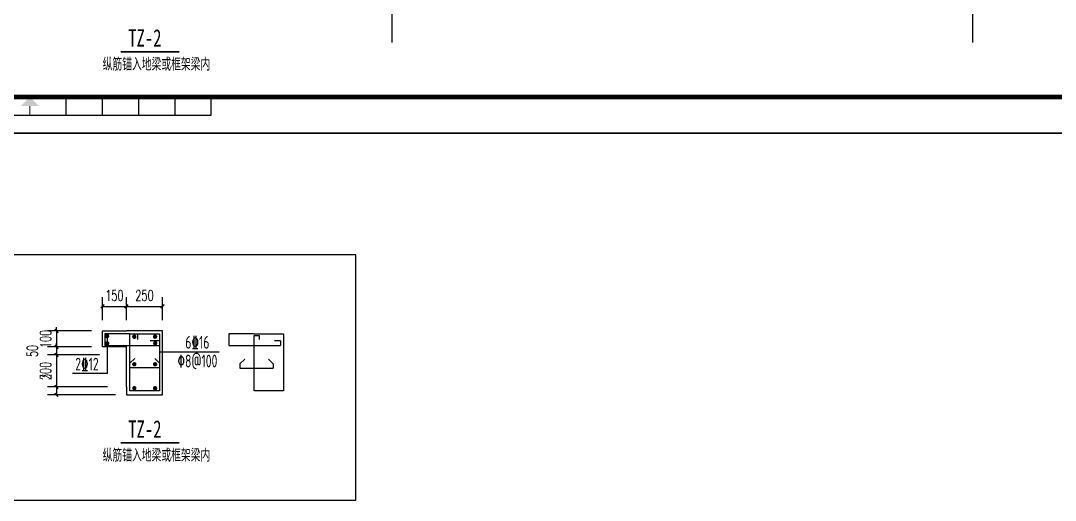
# Model space of a CAD drawing. Extents: x 239268 to 489116, y -316056 to -246175.
# Drawn here: x 328720 to 342978, y -316056 to -309451 of the extents above; entities that cross this region are included whole.
import ezdxf
from ezdxf.enums import TextEntityAlignment as Align

# ---------------------------------------------------------------- set-up
doc = ezdxf.new("R2010")
doc.units = 0
doc.header["$LTSCALE"] = 1000
doc.header["$MEASUREMENT"] = 0
doc.linetypes.add('DOTE', pattern=[2.42, 2, -0.2, 0.02, -0.2])
doc.layers.get('0').update_dxf_attribs({"linetype": 'CONTINUOUS'})
doc.layers.get('Defpoints').update_dxf_attribs({"color": 6, "linetype": 'CONTINUOUS'})
for name, color, linetype in [('3-ban', 84, 'CONTINUOUS'), ('3-liang-s', 120, 'CONTINUOUS'), ('A-STRUC', 4, 'CONTINUOUS'), ('DOTE', 26, 'DOTE'), ('R', 1, 'CONTINUOUS'), ('TL-DIM', 50, 'CONTINUOUS'), ('图框', 85, 'CONTINUOUS')]:
    doc.layers.add(name, color=color, linetype=linetype)
doc.styles.add('DIM_FONT', font='SIMPLEX.shx', dxfattribs={"width": 0.65})
doc.styles.add('TSSD_Rein', font='Tssdeng.shx', dxfattribs={"width": 0.7, "bigfont": 'hztxt.shx'})
doc.styles.add('XY', font='SimSun.ttf', dxfattribs={"height": 600})
doc.dimstyles.new('DIMN50', dxfattribs={"dimscale": 0.5, "dimtxt": 300, "dimasz": 100, "dimexe": 250, "dimexo": 300, "dimgap": 150, "dimtad": 1, "dimdec": 0, "dimzin": 0, "dimdsep": 46, "dimtxsty": 'DIM_FONT', "dimblk": 'ARCHTICK', "dimcen": 0.09, "dimclrt": 7, "dimazin": 2, "dimtfac": 1, "dimtdec": 0, "dimtix": 1, "dimtmove": 2, "dimatfit": 3, "dimfxl": 0, "dimtolj": 1, "dimtzin": 0, "dimarcsym": 0})

# ---------------------------------------------------------------- blocks, each defined once
blk = doc.blocks.new('TJAD_TK_A1')
at = {"layer": '图框'}
for p, q in [((930.88, 361.45), (930.88, 366.45)), ((940.88, 361.45), (940.88, 366.45)), ((950.88, 361.45), (950.88, 366.45)), ((960.88, 361.45), (960.88, 366.45)), ((970.88, 361.45), (970.88, 366.45)), ((870.88, 361.45), (970.88, 361.45)), ((500.38, 356.45), (1341.38, 356.45))]:
    blk.add_line(p, q, dxfattribs=at)
at = {"layer": '图框', "const_width": 1.2}
blk.add_lwpolyline([(1331.38, 940.45), (525.38, 940.45), (525.38, 366.45), (1331.38, 366.45)], close=True, dxfattribs=at)
at = {"layer": '图框', "const_width": 0.3}
blk.add_lwpolyline([(920.88, 363.95), (920.88, 361.45)], dxfattribs=at)
at = {"layer": '图框'}
blk.add_solid([(918.38, 363.95), (923.38, 363.95), (920.88, 366.45)], dxfattribs=at)
blk = doc.blocks.new('_ArchTick')
at = {"color": 0, "linetype": 'ByBlock', "const_width": 0.4}
blk.add_lwpolyline([(-0.5, -0.5), (0.5, 0.5)], dxfattribs=at)
blk = doc.blocks.new('*D836')
at = {"layer": '3-ban', "color": 0, "lineweight": -2}
for p, q in [((330176, -313574), (330176, -313260)), ((330176, -313385), (330676, -313385)), ((330676, -313574), (330676, -313260))]:
    blk.add_line(p, q, dxfattribs=at)
at = {"layer": '3-liang-s', "color": 0, "lineweight": -2}
for p, q in [((443583, -298441), (443583, -298391)), ((443729, -298441), (443458, -298441)), ((443729, -298491), (443458, -298491)), ((443583, -298491), (443583, -298441)), ((443583, -298491), (443583, -298541))]:
    blk.add_line(p, q, dxfattribs=at)
at = {"layer": 'Defpoints', "color": 0}
for p in [(443583, -298441), (443879, -298441), (443879, -298491), (330676, -313385), (330176, -313724), (330676, -313724)]:
    blk.add_point(p, dxfattribs=at)
at = {"layer": '3-ban', "color": 0, "lineweight": -2, "xscale": 50, "yscale": 50, "zscale": 50, "rotation": 180}
blk.add_blockref('_ArchTick', (330176, -313385), dxfattribs=at)
at = {"layer": '3-ban', "color": 0, "lineweight": -2, "xscale": 50, "yscale": 50, "zscale": 50}
blk.add_blockref('_ArchTick', (330676, -313385), dxfattribs=at)
at = {"layer": '3-liang-s', "color": 0, "lineweight": -2, "xscale": 50, "yscale": 50, "zscale": 50}
for p, rotation in [((443583, -298441), 270), ((443583, -298491), 90)]:
    blk.add_blockref('_ArchTick', p, dxfattribs=dict(at, rotation=rotation))
at = {"layer": '3-ban', "color": 7, "insert": (330426, -313235), "char_height": 150, "attachment_point": 5, "style": 'DIM_FONT'}
blk.add_mtext('\\A1;250', dxfattribs=at)
at = {"layer": '3-liang-s', "color": 7, "insert": (443433, -298466), "char_height": 150, "attachment_point": 5, "rotation": 90, "style": 'DIM_FONT'}
blk.add_mtext('\\A1;50', dxfattribs=at)
blk = doc.blocks.new('*D838')
at = {"layer": '3-ban', "color": 0, "lineweight": -2}
for p, q in [((329696, -313944), (329088, -313944)), ((329213, -313944), (329213, -313894)), ((329213, -313944), (329213, -314054)), ((329806, -314054), (329088, -314054)), ((329213, -314054), (329213, -314104))]:
    blk.add_line(p, q, dxfattribs=at)
at = {"layer": '3-liang-s', "color": 0, "lineweight": -2}
for p, q in [((443729, -300691), (443458, -300691)), ((443583, -300691), (443583, -300641)), ((443583, -300741), (443583, -300691)), ((443729, -300741), (443458, -300741)), ((443583, -300741), (443583, -300791))]:
    blk.add_line(p, q, dxfattribs=at)
at = {"layer": 'Defpoints', "color": 0}
for p in [(443583, -300691), (443879, -300691), (443879, -300741), (329846, -313944), (329213, -314054), (329956, -314054)]:
    blk.add_point(p, dxfattribs=at)
at = {"layer": '3-ban', "color": 0, "lineweight": -2, "xscale": 50, "yscale": 50, "zscale": 50}
for p, rotation in [((329213, -313944), 270), ((329213, -314054), 90)]:
    blk.add_blockref('_ArchTick', p, dxfattribs=dict(at, rotation=rotation))
at = {"layer": '3-liang-s', "color": 0, "lineweight": -2, "xscale": 50, "yscale": 50, "zscale": 50}
for p, rotation in [((443583, -300691), 270), ((443583, -300741), 90)]:
    blk.add_blockref('_ArchTick', p, dxfattribs=dict(at, rotation=rotation))
at = {"layer": '3-ban', "color": 7, "insert": (328880, -313999), "char_height": 150, "attachment_point": 5, "rotation": 90, "style": 'DIM_FONT'}
blk.add_mtext('\\A1;50', dxfattribs=at)
at = {"layer": '3-liang-s', "color": 7, "insert": (443433, -300716), "char_height": 150, "attachment_point": 5, "rotation": 90, "style": 'DIM_FONT'}
blk.add_mtext('\\A1;50', dxfattribs=at)
blk = doc.blocks.new('*D839')
at = {"layer": '3-ban', "color": 0, "lineweight": -2}
for p, q in [((329806, -314054), (329088, -314054)), ((329213, -314054), (329213, -314494)), ((329916, -314494), (329088, -314494))]:
    blk.add_line(p, q, dxfattribs=at)
at = {"layer": '3-liang-s', "color": 0, "lineweight": -2}
for p, q in [((443729, -301891), (443458, -301891)), ((443729, -301941), (443458, -301941)), ((443583, -301891), (443583, -301841)), ((443583, -301941), (443583, -301891)), ((443583, -301941), (443583, -301991))]:
    blk.add_line(p, q, dxfattribs=at)
at = {"layer": 'Defpoints', "color": 0}
for p in [(443583, -301891), (443879, -301891), (443879, -301941), (329956, -314054), (329213, -314494), (330066, -314494)]:
    blk.add_point(p, dxfattribs=at)
at = {"layer": '3-ban', "color": 0, "lineweight": -2, "xscale": 50, "yscale": 50, "zscale": 50}
for p, rotation in [((329213, -314054), 90), ((329213, -314494), 270)]:
    blk.add_blockref('_ArchTick', p, dxfattribs=dict(at, rotation=rotation))
at = {"layer": '3-liang-s', "color": 0, "lineweight": -2, "xscale": 50, "yscale": 50, "zscale": 50}
for p, rotation in [((443583, -301891), 270), ((443583, -301941), 90)]:
    blk.add_blockref('_ArchTick', p, dxfattribs=dict(at, rotation=rotation))
at = {"layer": '3-ban', "color": 7, "insert": (329063, -314274), "char_height": 150, "attachment_point": 5, "rotation": 90, "style": 'DIM_FONT'}
blk.add_mtext('\\A1;200', dxfattribs=at)
at = {"layer": '3-liang-s', "color": 7, "insert": (443433, -301916), "char_height": 150, "attachment_point": 5, "rotation": 90, "style": 'DIM_FONT'}
blk.add_mtext('\\A1;50', dxfattribs=at)
blk = doc.blocks.new('*D841')
at = {"layer": '3-ban', "color": 0, "lineweight": -2}
for p, q in [((329696, -313944), (329088, -313944)), ((329213, -313944), (329213, -314604)), ((330026, -314604), (329088, -314604))]:
    blk.add_line(p, q, dxfattribs=at)
at = {"layer": '3-liang-s', "color": 0, "lineweight": -2}
for p, q in [((443729, -296191), (443458, -296191)), ((443729, -296241), (443458, -296241)), ((443583, -296191), (443583, -296141)), ((443583, -296241), (443583, -296191)), ((443583, -296241), (443583, -296291))]:
    blk.add_line(p, q, dxfattribs=at)
at = {"layer": 'Defpoints', "color": 0}
for p in [(443583, -296191), (443879, -296191), (443879, -296241), (329846, -313944), (329213, -314604), (330176, -314604)]:
    blk.add_point(p, dxfattribs=at)
at = {"layer": '3-ban', "color": 0, "lineweight": -2, "xscale": 50, "yscale": 50, "zscale": 50}
for p, rotation in [((329213, -313944), 90), ((329213, -314604), 270)]:
    blk.add_blockref('_ArchTick', p, dxfattribs=dict(at, rotation=rotation))
at = {"layer": '3-liang-s', "color": 0, "lineweight": -2, "xscale": 50, "yscale": 50, "zscale": 50}
for p, rotation in [((443583, -296191), 270), ((443583, -296241), 90)]:
    blk.add_blockref('_ArchTick', p, dxfattribs=dict(at, rotation=rotation))
at = {"layer": '3-ban', "color": 7, "insert": (329063, -314274), "char_height": 150, "attachment_point": 5, "rotation": 90, "style": 'DIM_FONT'}
blk.add_mtext('\\A1;300', dxfattribs=at)
at = {"layer": '3-liang-s', "color": 7, "insert": (443433, -296216), "char_height": 150, "attachment_point": 5, "rotation": 90, "style": 'DIM_FONT'}
blk.add_mtext('\\A1;50', dxfattribs=at)
blk = doc.blocks.new('*D833')
at = {"layer": '3-ban', "color": 0, "lineweight": -2}
for p, q in [((329846, -313574), (329846, -313260)), ((329846, -313385), (330176, -313385)), ((330176, -313574), (330176, -313260))]:
    blk.add_line(p, q, dxfattribs=at)
at = {"layer": 'Defpoints', "color": 0}
for p in [(330176, -313385), (329846, -313724), (330176, -313724)]:
    blk.add_point(p, dxfattribs=at)
at = {"layer": '3-ban', "color": 0, "lineweight": -2, "xscale": 50, "yscale": 50, "zscale": 50, "rotation": 180}
blk.add_blockref('_ArchTick', (329846, -313385), dxfattribs=at)
at = {"layer": '3-ban', "color": 0, "lineweight": -2, "xscale": 50, "yscale": 50, "zscale": 50}
blk.add_blockref('_ArchTick', (330176, -313385), dxfattribs=at)
at = {"layer": '3-ban', "color": 7, "insert": (330012, -313235), "char_height": 150, "attachment_point": 5, "style": 'DIM_FONT'}
blk.add_mtext('\\A1;150', dxfattribs=at)
blk = doc.blocks.new('*D837')
at = {"layer": '3-ban', "color": 0, "lineweight": -2}
for p, q in [((329213, -313724), (329213, -313674)), ((329696, -313724), (329088, -313724)), ((329213, -313724), (329213, -313944)), ((329696, -313944), (329088, -313944)), ((329213, -313944), (329213, -313994))]:
    blk.add_line(p, q, dxfattribs=at)
at = {"layer": 'Defpoints', "color": 0}
for p in [(329846, -313724), (329213, -313944), (329846, -313944)]:
    blk.add_point(p, dxfattribs=at)
at = {"layer": '3-ban', "color": 0, "lineweight": -2, "xscale": 50, "yscale": 50, "zscale": 50}
for p, rotation in [((329213, -313724), 270), ((329213, -313944), 90)]:
    blk.add_blockref('_ArchTick', p, dxfattribs=dict(at, rotation=rotation))
at = {"layer": '3-ban', "color": 7, "insert": (329063, -313834), "char_height": 150, "attachment_point": 5, "rotation": 90, "style": 'DIM_FONT'}
blk.add_mtext('\\A1;100', dxfattribs=at)

msp = doc.modelspace()

# ---------------------------------------------------------------- linework, layer by layer
at = {"layer": '3-ban'}
for p, q in [((329910.5, -313795), (329910.5, -314308.3)), ((331455, -314016.5), (330632.2, -314016.5)), ((329910.5, -314308.3), (329433, -314308.3))]:
    msp.add_line(p, q, dxfattribs=at)
at = {"layer": '3-liang-s'}
for p, q in [((331741.8, -314178.1), (331741.8, -314237.1)), ((332198, -314178.1), (332198, -314237.1))]:
    msp.add_line(p, q, dxfattribs=at)
at = {"layer": '3-liang-s', "color": 1}
msp.add_lwpolyline([(327830.7, -316056.4), (333339.3, -316056.4), (333339.3, -312676.1), (327830.7, -312676.1)], close=True, dxfattribs=at)
at = {"layer": 'A-STRUC'}
for p, q in [((329846.4, -313944.5), (329846.3, -313724.5)), ((329846.3, -313724.5), (330176.3, -313724.5)), ((329846.4, -313944.5), (329846.3, -313724.5)), ((329846.3, -313724.5), (330176.3, -313724.5)), ((330676.3, -313724.5), (330176.3, -313724.5)), ((330676.3, -314604.5), (330676.3, -313724.5)), ((331935.9, -313763.6), (331588.1, -313763.6)), ((331588.1, -313763.6), (331588.1, -313925)), ((331935.9, -313763.6), (332342.1, -313763.6)), ((331935.9, -314550.4), (331935.9, -313788.6)), ((331935.9, -313788.6), (332008.3, -313788.6)), ((332008.3, -313788.6), (332008.3, -313842.5)), ((332342.1, -313763.6), (332342.1, -314550.4)), ((329956.4, -313944.5), (329846.4, -313944.5)), ((330176.4, -313944.5), (329846.4, -313944.5)), ((330176.4, -314494.5), (330176.4, -313944.5)), ((331588.1, -313925), (332301.7, -313925)), ((332301.7, -313858.8), (332215.7, -313858.8)), ((332301.7, -313858.8), (332301.7, -313925)), ((331806.9, -314111.1), (331741.8, -314178.1)), ((331741.8, -314237.1), (332198, -314237.1)), ((332132.9, -314111.1), (332198, -314178.1)), ((330176.4, -314494.5), (330176.4, -314604.5)), ((330176.3, -314604.5), (330676.3, -314604.5)), ((332342.1, -314550.4), (331935.9, -314550.4))]:
    msp.add_line(p, q, dxfattribs=at)
at = {"layer": 'DOTE'}
for p, q in [((341834.9, -283772.4), (341834.9, -309750.9)), ((333834.9, -303002.4), (333834.9, -309750.9))]:
    msp.add_line(p, q, dxfattribs=at)
at = {"layer": 'R'}
for p, q in [((330226, -313763.6), (329878.2, -313763.6)), ((329878.2, -313763.6), (329878.2, -313925)), ((330226, -313763.6), (330632.2, -313763.6)), ((330226, -314550.4), (330226, -313763.6)), ((330328.5, -313763.6), (330328.5, -313842.5)), ((330632.2, -313763.6), (330632.2, -314550.4)), ((329878.2, -313925), (330632.2, -313925)), ((330632.2, -313858.8), (330505.8, -313858.8)), ((330291.2, -314101.6), (330226, -314168.5)), ((330567.1, -314101.6), (330632.2, -314168.5)), ((330226, -314227.5), (330632.2, -314227.5)), ((330632.2, -314550.4), (330226, -314550.4))]:
    msp.add_line(p, q, dxfattribs=at)
at = {"layer": 'R', "const_width": 30}
for points in [[(329895.5, -313795, -1), (329925.5, -313795, -1)], [(330271, -313803.6, 1), (330301, -313803.6, 1)], [(330587.2, -313803.6, -1), (330557.2, -313803.6, -1)], [(329895.5, -313894, -1), (329925.5, -313894, -1)], [(330559.7, -313894, -1), (330589.7, -313894, -1)], [(330271, -314183.3, -1), (330301, -314183.3, -1)], [(330587.2, -314183.3, 1), (330557.2, -314183.3, 1)], [(330271, -314512.8, -1), (330301, -314512.8, -1)], [(330587.2, -314512.8, 1), (330557.2, -314512.8, 1)]]:
    msp.add_lwpolyline(points, format="xyb", close=True, dxfattribs=at)
at = {"layer": 'TL-DIM', "const_width": 21.6, "elevation": 1920}
for points in [[(330096.3, -309879.7), (330907.2, -309879.7)], [(330096.3, -315265.8), (330907.2, -315265.8)]]:
    msp.add_lwpolyline(points, dxfattribs=at)
at = {"layer": '图框'}
msp.add_lwpolyline([(307822.1, -281301.7), (349872.1, -281301.7), (349872.1, -311001.7), (307822.1, -311001.7)], close=True, dxfattribs=at)

# ---------------------------------------------------------------- block references
at = {"layer": '图框', "xscale": 50, "yscale": 50, "zscale": 50}
msp.add_blockref('TJAD_TK_A1', (282803.1, -328824.2), dxfattribs=at)

# ---------------------------------------------------------------- texts
at = {"layer": '3-ban', "style": 'TSSD_Rein', "width": 0.7}
for s, p in [('纵筋锚入地梁或框架梁内', (329849.9, -310138.5)), ('%%1308@100', (330879.9, -314225.7)), ('纵筋锚入地梁或框架梁内', (329849.9, -315524.6))]:
    msp.add_text(s, height=175, dxfattribs=at).set_placement(p)
for s, p in [('6%%13216', (331155.1, -313880.4, 1920)), ('2%%13212', (329633.1, -314180.4, 1920))]:
    msp.add_text(s, height=175, dxfattribs=at).set_placement(p, align=Align.MIDDLE)
at = {"layer": 'TL-DIM', "style": 'XY', "width": 0.7}
for p in [(330203.1, -309808.2, 1920), (330203.1, -315194.3, 1920)]:
    msp.add_text('TZ-2', height=240, dxfattribs=at).set_placement(p)

# ---------------------------------------------------------------- dimensions: what is measured, and where the dimension line sits
at = {"layer": '3-ban'}
for base, p1, p2, text, picture, middle in [((329212.7, -314604.5), (329846.4, -313944.5), (330176.4, -314604.5), '300', '*D841', (329062.7, -314274.5)), ((329212.7, -313944.5), (329846.3, -313724.5), (329846.4, -313944.5), '100', '*D837', (329062.7, -313834.5))]:
    dim = msp.add_linear_dim(base=base, p1=p1, p2=p2, angle=90, text=text, dimstyle='DIMN50', dxfattribs=at)
    dim.commit()
    dim.dimension.update_dxf_attribs({"geometry": picture, "text_midpoint": middle})
dim = msp.add_linear_dim(base=(330676.3, -313385.3), p1=(330176.3, -313724.5), p2=(330676.3, -313724.5), text='250', dimstyle='DIMN50', dxfattribs=at)
dim.commit()
dim.dimension.update_dxf_attribs({"geometry": '*D836', "text_midpoint": (330426.3, -313235.3)})
dim = msp.add_linear_dim(base=(330176.3, -313385.3), p1=(329846.3, -313724.5), p2=(330176.3, -313724.5), text='150', dimstyle='DIMN50', dxfattribs=at)
dim.commit()
dim.dimension.update_dxf_attribs({"geometry": '*D833', "text_midpoint": (330012.5, -313235.3), "dimtype": 160})
at = {"layer": '3-liang-s'}
for base, p1, p2, picture, middle in [((443582.6, -296190.8), (443879.4, -296240.8), (443879.4, -296190.8), '*D841', (443432.6, -296215.8)), ((443582.6, -298440.8), (443879.4, -298490.8), (443879.4, -298440.8), '*D836', (443432.6, -298465.8)), ((443582.6, -300690.8), (443879.4, -300740.8), (443879.4, -300690.8), '*D838', (443432.6, -300715.8)), ((443582.6, -301890.8), (443879.4, -301940.8), (443879.4, -301890.8), '*D839', (443432.6, -301915.8))]:
    dim = msp.add_linear_dim(base=base, p1=p1, p2=p2, angle=90, dimstyle='DIMN50', dxfattribs=at)
    dim.commit()
    dim.dimension.update_dxf_attribs({"geometry": picture, "text_midpoint": middle})

doc.saveas('drawing.dxf')
